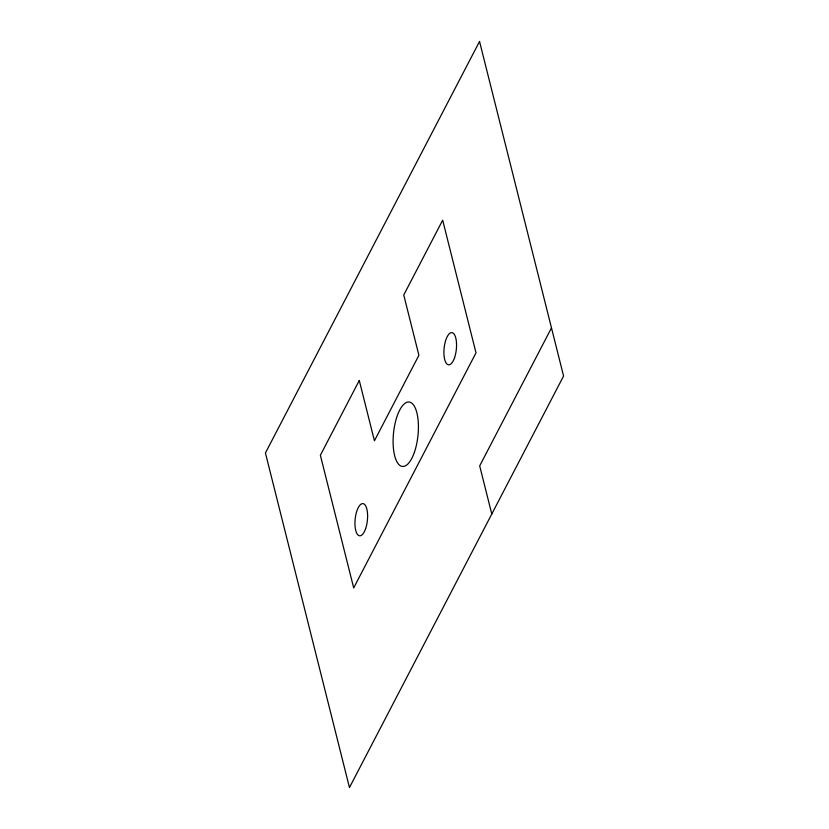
<?xml version="1.0" encoding="UTF-8"?>
<svg xmlns="http://www.w3.org/2000/svg" width="829" height="829" viewBox="0 0 829 829"><rect width="100%" height="100%" fill="white"/><g stroke="black" fill="none" stroke-linecap="round" stroke-linejoin="round"><path stroke-width="1.24" d="M551.482 327.88L479.69 465.877L491.784 514.021M479.535 41.45L265.425 452.976L349.465 787.55L563.575 376.024L479.535 41.45M359.278 380.47L320.367 455.256L353.693 587.927L476.001 352.864L442.676 220.193L403.754 294.989L418.904 355.289L374.428 440.769L359.278 380.47M365.651 528.57A16.186 6.145 -84.1 0 0 363.071 503.607A16.186 6.145 -84.1 0 0 355.123 526.892A16.186 6.145 -84.1 0 0 365.651 528.57M414.49 451.981A32.372 12.28 -84.1 0 0 409.329 402.044A32.372 12.28 -84.1 0 0 393.443 448.613A32.372 12.28 -84.1 0 0 414.49 451.981M454.593 357.62A16.186 6.145 -84.1 0 0 452.023 332.647A16.186 6.145 -84.1 0 0 444.075 355.931A16.186 6.145 -84.1 0 0 454.593 357.62"/></g></svg>
